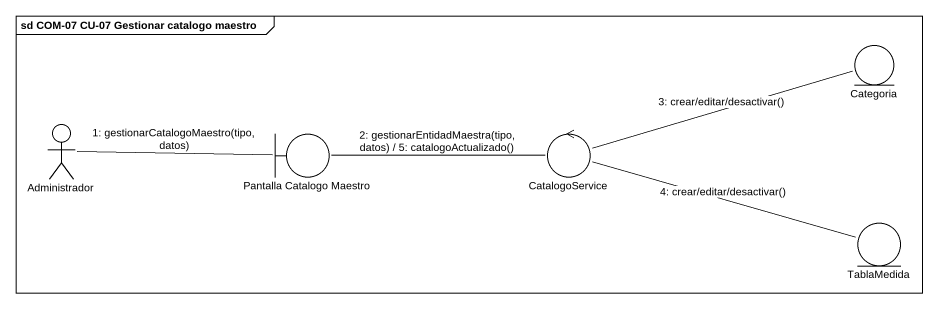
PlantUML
@startuml
mainframe sd COM-07 CU-07 Gestionar catalogo maestro
entity Categoria
actor Administrador
boundary "Pantalla Catalogo Maestro" as Pantalla_Catalogo_Maestro
control CatalogoService
entity TablaMedida
Administrador -right- Pantalla_Catalogo_Maestro : 1: gestionarCatalogoMaestro(tipo, datos)
Pantalla_Catalogo_Maestro -right- CatalogoService : 2: gestionarEntidadMaestra(tipo, datos) / 5: catalogoActualizado()
CatalogoService -right- Categoria : 3: crear/editar/desactivar()
CatalogoService -right- TablaMedida : 4: crear/editar/desactivar()
@enduml
